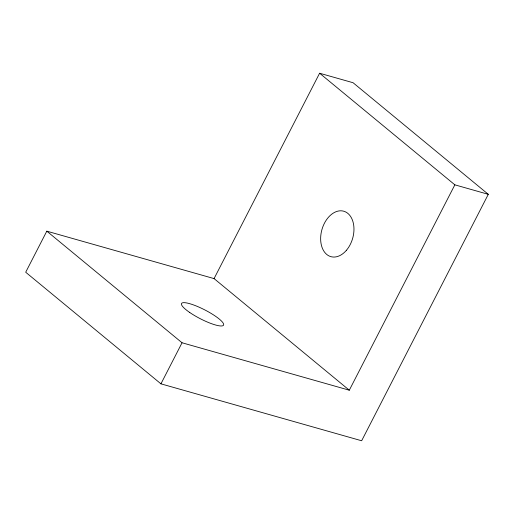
<?xml version="1.0" encoding="UTF-8"?>
<svg xmlns="http://www.w3.org/2000/svg" width="514" height="514" viewBox="0 0 514 514"><rect width="100%" height="100%" fill="white"/><g stroke="black" fill="none" stroke-linecap="round" stroke-linejoin="round"><path stroke-width="0.77" d="M214.068 278.601L46.806 231.165L25.7 272.24L160.94 383.842L361.644 440.768L488.3 194.324L353.06 82.722L319.612 73.232L214.068 278.601L349.302 390.203L454.851 184.834L319.612 73.232M160.94 383.842L182.046 342.767L46.806 231.165M454.851 184.834L488.3 194.324M182.046 342.767L349.302 390.203M189.737 312.493A23.612 4.947 27.2 0 0 223.506 325.201A23.612 4.947 27.2 0 0 194.414 305.258A23.612 4.947 27.2 0 0 189.737 312.493M346.43 250.273A23.612 15.979 -74.2 0 0 344.83 211.582A23.612 15.979 -74.2 0 0 320.665 239.935A23.612 15.979 -74.2 0 0 346.43 250.273"/></g></svg>
